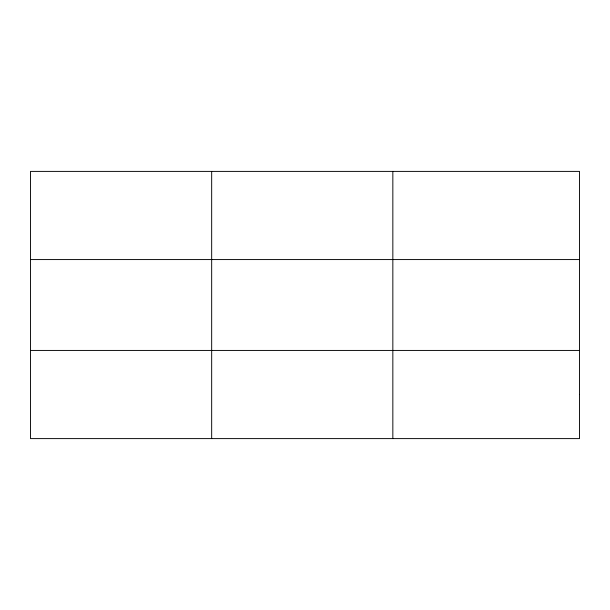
<?xml version="1.0" encoding="UTF-8"?>
<svg xmlns="http://www.w3.org/2000/svg" width="610" height="610" viewBox="0 0 610 610"><rect width="100%" height="100%" fill="white"/><g stroke="black" fill="none" stroke-linecap="round" stroke-linejoin="round"><path stroke-width="0.91" d="M211.67 171.395L211.67 438.605M392.84 171.395L392.84 438.605M30.5 259.57L579.5 259.57M30.5 350.43L579.5 350.43M579.5 394.517L579.5 438.605L30.5 438.605L30.5 171.395L579.5 171.395L579.5 394.517"/></g></svg>
